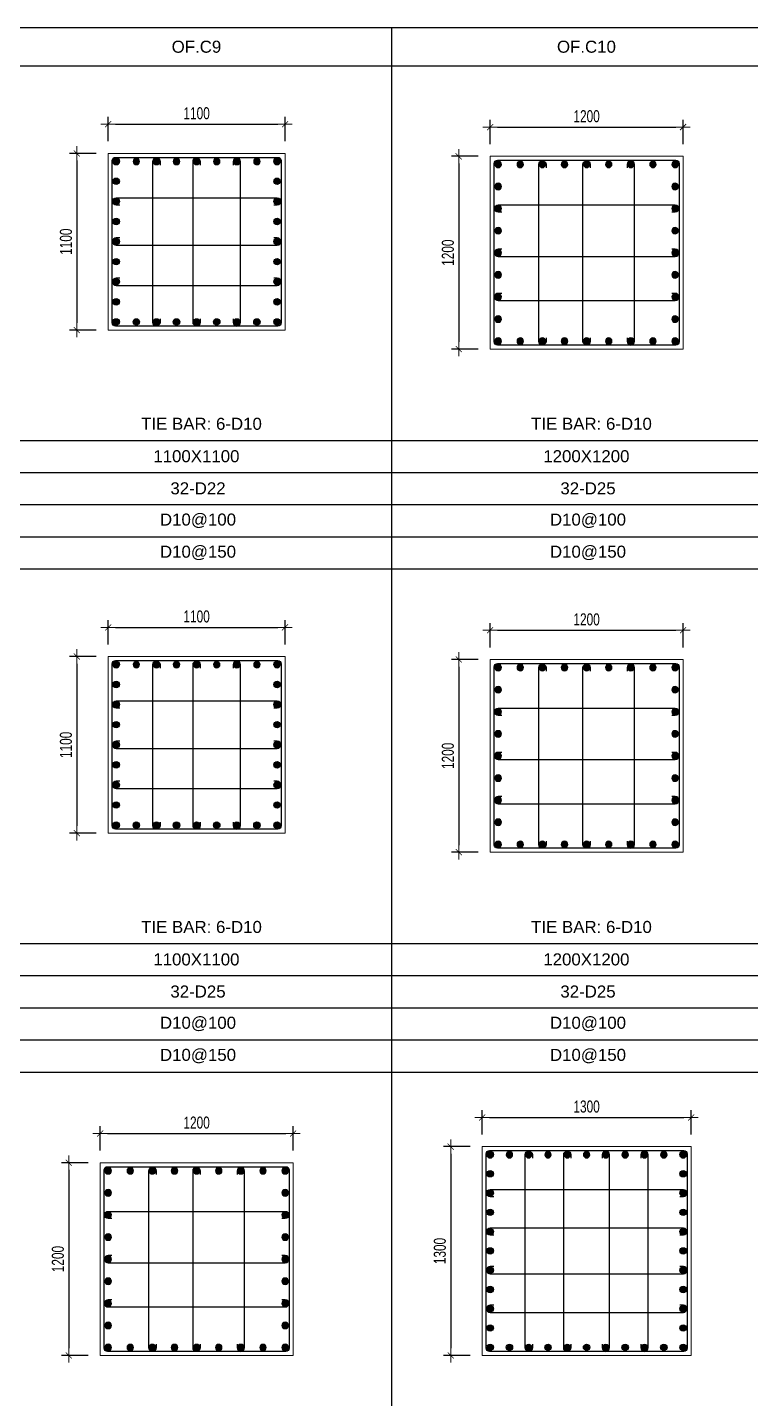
# Model space of a CAD drawing. Header units: millimetres. Extents: x 61878 to 380960, y -19809 to 191918.
# Drawn here: x 367864 to 372362, y 93668 to 102205 of the extents above; entities that cross this region are included whole.
import ezdxf
from ezdxf.enums import TextEntityAlignment as Align

# ---------------------------------------------------------------- set-up
doc = ezdxf.new("R2010")
doc.units = ezdxf.units.MM
doc.linetypes.add('CENTER2', pattern=[1.125, 0.75, -0.125, 0.125, -0.125])
doc.layers.get('Defpoints').update_dxf_attribs({"color": 151, "lineweight": 9})
for name, color, linetype in [('2', 2, 'Continuous'), ('CEN', 1, 'CENTER2'), ('STL', 3, 'Continuous'), ('TIT1', 3, 'Continuous')]:
    doc.layers.add(name, color=color, linetype=linetype)
doc.layers.add('NDC_S_CONTINUOUS', color=3, linetype='Continuous', lineweight=20)
doc.layers.add('NDC_S_DIM', color=1, linetype='Continuous', lineweight=15)
doc.styles.add('NDC_ARIAL', font='arial.ttf', dxfattribs={"width": 0.85})
doc.styles.add('NDC_DIM', font='', dxfattribs={"width": 0.75})
doc.styles.get('NDC_DIM').set_extended_font_data('Dotum')
doc.dimstyles.new('NDC_dim_30', dxfattribs={"dimscale": 30, "dimtxt": 2.5, "dimasz": 1.5, "dimexe": 1.5, "dimexo": 2.5, "dimgap": 1, "dimtad": 1, "dimdec": 0, "dimzin": 0, "dimdsep": 46, "dimtxsty": 'NDC_DIM', "dimblk": 'DIMMARK', "dimcen": 0.09, "dimdle": 1.2, "dimclrd": 1, "dimclre": 1, "dimclrt": 3, "dimadec": 0, "dimazin": 0, "dimtfac": 1, "dimtdec": 0, "dimtix": 1, "dimtofl": 0, "dimtmove": 0, "dimatfit": 3, "dimfxl": 8, "dimfxlon": 1, "dimtolj": 1, "dimtzin": 0, "dimarcsym": 0})

# ---------------------------------------------------------------- blocks, each defined once
blk = doc.blocks.new('DIMMARK')
at = {"layer": 'NDC_S_DIM', "color": 1}
blk.add_line((-1.5, 0), (1, 0), dxfattribs=at)
at = {"layer": 'NDC_S_DIM', "color": 2, "const_width": 0.1}
blk.add_lwpolyline([(-0.42, -0.42), (0.42, 0.42)], dxfattribs=at)
blk = doc.blocks.new('*D1527')
at = {"layer": 'Defpoints', "color": 0, "ltscale": 40, "transparency": 16777216}
for p in [(369516.1, 95318.5), (368316.1, 95136.9), (369516.1, 95136.9)]:
    blk.add_point(p, dxfattribs=at)
at = {"layer": 'NDC_S_DIM', "color": 1, "lineweight": -2, "ltscale": 40, "transparency": 16777216}
for p, q in [((368316.1, 95211.9), (368316.1, 95363.5)), ((369516.1, 95211.9), (369516.1, 95363.5)), ((368361.1, 95318.5), (369471.1, 95318.5))]:
    blk.add_line(p, q, dxfattribs=at)
at = {"layer": 'NDC_S_DIM', "color": 1, "lineweight": -2, "ltscale": 40, "transparency": 16777216, "xscale": 45, "yscale": 45, "zscale": 45, "rotation": 180}
blk.add_blockref('DIMMARK', (368316.1, 95318.5), dxfattribs=at)
at = {"layer": 'NDC_S_DIM', "color": 1, "lineweight": -2, "ltscale": 40, "transparency": 16777216, "xscale": 45, "yscale": 45, "zscale": 45}
blk.add_blockref('DIMMARK', (369516.1, 95318.5), dxfattribs=at)
at = {"layer": 'NDC_S_DIM', "color": 3, "ltscale": 40, "transparency": 16777216, "insert": (368916.1, 95386), "char_height": 75, "attachment_point": 5, "style": 'NDC_DIM'}
blk.add_mtext('\\A1;1200', dxfattribs=at)
blk = doc.blocks.new('*D1528')
at = {"layer": 'Defpoints', "color": 0, "ltscale": 40, "transparency": 16777216}
for p in [(368316.1, 95136.9), (368120.7, 93936.9), (368316.1, 93936.9)]:
    blk.add_point(p, dxfattribs=at)
at = {"layer": 'NDC_S_DIM', "color": 1, "lineweight": -2, "ltscale": 40, "transparency": 16777216}
for p, q in [((368241.1, 95136.9), (368075.7, 95136.9)), ((368120.7, 95091.9), (368120.7, 93981.9)), ((368241.1, 93936.9), (368075.7, 93936.9))]:
    blk.add_line(p, q, dxfattribs=at)
at = {"layer": 'NDC_S_DIM', "color": 1, "lineweight": -2, "ltscale": 40, "transparency": 16777216, "xscale": 45, "yscale": 45, "zscale": 45}
for p, rotation in [((368120.7, 95136.9), 90), ((368120.7, 93936.9), 270)]:
    blk.add_blockref('DIMMARK', p, dxfattribs=dict(at, rotation=rotation))
at = {"layer": 'NDC_S_DIM', "color": 3, "ltscale": 40, "transparency": 16777216, "insert": (368053.2, 94536.9), "char_height": 75, "attachment_point": 5, "rotation": 90, "style": 'NDC_DIM'}
blk.add_mtext('\\A1;1200', dxfattribs=at)
blk = doc.blocks.new('8')
at = {"layer": '2'}
blk.add_hatch(color=256, dxfattribs=at).paths.add_polyline_path([(20, 0, 0.386127), (1.9, 19.9), (-1.9, 19.9, 0.386127), (-20, 0, 1)])
blk.add_circle((0, 0), 20, dxfattribs=at)
blk = doc.blocks.new('5')
at = {"layer": 'CEN', "rotation": 180}
blk.add_blockref('8', (0, 0), dxfattribs=at)
blk = doc.blocks.new('*U1495')
at = {"layer": 'STL', "xscale": -1, "rotation": 270}
blk.add_blockref('5', (0, 0), dxfattribs=at)
blk = doc.blocks.new('*U1489')
at = {"layer": 'NDC_S_DIM', "color": 0, "linetype": 'ByBlock', "lineweight": -2, "transparency": 16777216}
for p in [(306393.8, 95024.2), (306531.3, 95024.2), (306668.9, 95024.2), (306806.4, 95024.2), (306944, 95024.2), (307081.5, 95024.2), (307219.1, 95024.2), (307356.7, 95024.2), (307494.2, 95024.2)]:
    blk.add_blockref('*U1495', p, dxfattribs=at)
blk = doc.blocks.new('*U1491')
at = {"layer": 'STL', "xscale": -1, "rotation": 270}
blk.add_blockref('5', (0, 0), dxfattribs=at)
blk = doc.blocks.new('*U1490')
at = {"layer": 'NDC_S_DIM', "color": 0, "linetype": 'ByBlock', "lineweight": -2, "transparency": 16777216}
for p in [(306393.8, 95024.2), (306531.3, 95024.2), (306668.9, 95024.2), (306806.4, 95024.2), (306944, 95024.2), (307081.5, 95024.2), (307219.1, 95024.2), (307356.7, 95024.2), (307494.2, 95024.2)]:
    blk.add_blockref('*U1491', p, dxfattribs=at)
blk = doc.blocks.new('*U1493')
at = {"layer": 'STL', "xscale": -1, "rotation": 270}
blk.add_blockref('5', (0, 0), dxfattribs=at)
blk = doc.blocks.new('*U1492')
at = {"layer": 'NDC_S_DIM', "color": 0, "linetype": 'ByBlock', "lineweight": -2, "transparency": 16777216}
for p in [(306393.8, 95024.2), (306531.3, 95024.2), (306668.9, 95024.2), (306806.4, 95024.2), (306944, 95024.2), (307081.5, 95024.2), (307219.1, 95024.2), (307356.7, 95024.2), (307494.2, 95024.2)]:
    blk.add_blockref('*U1493', p, dxfattribs=at)
blk = doc.blocks.new('*U1508')
at = {"layer": 'STL', "xscale": -1, "rotation": 270}
blk.add_blockref('5', (0, 0), dxfattribs=at)
blk = doc.blocks.new('*U1494')
at = {"layer": 'NDC_S_DIM', "color": 0, "linetype": 'ByBlock', "lineweight": -2, "transparency": 16777216}
for p in [(306393.8, 95024.2), (306531.3, 95024.2), (306668.9, 95024.2), (306806.4, 95024.2), (306944, 95024.2), (307081.5, 95024.2), (307219.1, 95024.2), (307356.7, 95024.2), (307494.2, 95024.2)]:
    blk.add_blockref('*U1508', p, dxfattribs=at)
blk = doc.blocks.new('*D1529')
at = {"layer": 'Defpoints', "color": 0, "ltscale": 40, "transparency": 16777216}
for p in [(369466.1, 98469.5), (368366.1, 98287.9), (369466.1, 98287.9)]:
    blk.add_point(p, dxfattribs=at)
at = {"layer": 'NDC_S_DIM', "color": 1, "lineweight": -2, "ltscale": 40, "transparency": 16777216}
for p, q in [((368366.1, 98362.9), (368366.1, 98514.5)), ((369466.1, 98362.9), (369466.1, 98514.5)), ((368411.1, 98469.5), (369421.1, 98469.5))]:
    blk.add_line(p, q, dxfattribs=at)
at = {"layer": 'NDC_S_DIM', "color": 1, "lineweight": -2, "ltscale": 40, "transparency": 16777216, "xscale": 45, "yscale": 45, "zscale": 45, "rotation": 180}
blk.add_blockref('DIMMARK', (368366.1, 98469.5), dxfattribs=at)
at = {"layer": 'NDC_S_DIM', "color": 1, "lineweight": -2, "ltscale": 40, "transparency": 16777216, "xscale": 45, "yscale": 45, "zscale": 45}
blk.add_blockref('DIMMARK', (369466.1, 98469.5), dxfattribs=at)
at = {"layer": 'NDC_S_DIM', "color": 3, "ltscale": 40, "transparency": 16777216, "insert": (368916.1, 98537.1), "char_height": 75, "attachment_point": 5, "style": 'NDC_DIM'}
blk.add_mtext('\\A1;1100', dxfattribs=at)
blk = doc.blocks.new('*D1530')
at = {"layer": 'Defpoints', "color": 0, "ltscale": 40, "transparency": 16777216}
for p in [(368366.1, 98287.9), (368170.7, 97187.9), (368366.1, 97187.9)]:
    blk.add_point(p, dxfattribs=at)
at = {"layer": 'NDC_S_DIM', "color": 1, "lineweight": -2, "ltscale": 40, "transparency": 16777216}
for p, q in [((368291.1, 98287.9), (368125.7, 98287.9)), ((368170.7, 98242.9), (368170.7, 97232.9)), ((368291.1, 97187.9), (368125.7, 97187.9))]:
    blk.add_line(p, q, dxfattribs=at)
at = {"layer": 'NDC_S_DIM', "color": 1, "lineweight": -2, "ltscale": 40, "transparency": 16777216, "xscale": 45, "yscale": 45, "zscale": 45}
for p, rotation in [((368170.7, 98287.9), 90), ((368170.7, 97187.9), 270)]:
    blk.add_blockref('DIMMARK', p, dxfattribs=dict(at, rotation=rotation))
at = {"layer": 'NDC_S_DIM', "color": 3, "ltscale": 40, "transparency": 16777216, "insert": (368103.2, 97737.9), "char_height": 75, "attachment_point": 5, "rotation": 90, "style": 'NDC_DIM'}
blk.add_mtext('\\A1;1100', dxfattribs=at)
blk = doc.blocks.new('*U1521')
at = {"layer": 'STL', "xscale": -1, "rotation": 270}
blk.add_blockref('5', (0, 0), dxfattribs=at)
blk = doc.blocks.new('*U1522')
at = {"layer": 'NDC_S_DIM', "color": 0, "linetype": 'ByBlock', "lineweight": -2, "transparency": 16777216}
for p in [(306493.8, 98119.1), (306618.8, 98119.1), (306743.9, 98119.1), (306868.9, 98119.1), (306994, 98119.1), (307119, 98119.1), (307244.1, 98119.1), (307369.2, 98119.1), (307494.2, 98119.1)]:
    blk.add_blockref('*U1521', p, dxfattribs=at)
blk = doc.blocks.new('*U1509')
at = {"layer": 'STL', "xscale": -1, "rotation": 270}
blk.add_blockref('5', (0, 0), dxfattribs=at)
blk = doc.blocks.new('*U1510')
at = {"layer": 'NDC_S_DIM', "color": 0, "linetype": 'ByBlock', "lineweight": -2, "transparency": 16777216}
for p in [(306493.8, 98119.1), (306618.8, 98119.1), (306743.9, 98119.1), (306868.9, 98119.1), (306994, 98119.1), (307119, 98119.1), (307244.1, 98119.1), (307369.2, 98119.1), (307494.2, 98119.1)]:
    blk.add_blockref('*U1509', p, dxfattribs=at)
blk = doc.blocks.new('*U1511')
at = {"layer": 'STL', "xscale": -1, "rotation": 270}
blk.add_blockref('5', (0, 0), dxfattribs=at)
blk = doc.blocks.new('*U1512')
at = {"layer": 'NDC_S_DIM', "color": 0, "linetype": 'ByBlock', "lineweight": -2, "transparency": 16777216}
for p in [(306493.8, 98119.1), (306618.8, 98119.1), (306743.9, 98119.1), (306868.9, 98119.1), (306994, 98119.1), (307119, 98119.1), (307244.1, 98119.1), (307369.2, 98119.1), (307494.2, 98119.1)]:
    blk.add_blockref('*U1511', p, dxfattribs=at)
blk = doc.blocks.new('*U1517')
at = {"layer": 'STL', "xscale": -1, "rotation": 270}
blk.add_blockref('5', (0, 0), dxfattribs=at)
blk = doc.blocks.new('*U1518')
at = {"layer": 'NDC_S_DIM', "color": 0, "linetype": 'ByBlock', "lineweight": -2, "transparency": 16777216}
for p in [(306493.8, 98119.1), (306618.8, 98119.1), (306743.9, 98119.1), (306868.9, 98119.1), (306994, 98119.1), (307119, 98119.1), (307244.1, 98119.1), (307369.2, 98119.1), (307494.2, 98119.1)]:
    blk.add_blockref('*U1517', p, dxfattribs=at)
blk = doc.blocks.new('*D1531')
at = {"layer": 'Defpoints', "color": 0, "ltscale": 40, "transparency": 16777216}
for p in [(369466.1, 101602.2), (368366.1, 101420.6), (369466.1, 101420.6)]:
    blk.add_point(p, dxfattribs=at)
at = {"layer": 'NDC_S_DIM', "color": 1, "lineweight": -2, "ltscale": 40, "transparency": 16777216}
for p, q in [((368366.1, 101495.6), (368366.1, 101647.2)), ((368411.1, 101602.2), (369421.1, 101602.2)), ((369466.1, 101495.6), (369466.1, 101647.2))]:
    blk.add_line(p, q, dxfattribs=at)
at = {"layer": 'NDC_S_DIM', "color": 1, "lineweight": -2, "ltscale": 40, "transparency": 16777216, "xscale": 45, "yscale": 45, "zscale": 45, "rotation": 180}
blk.add_blockref('DIMMARK', (368366.1, 101602.2), dxfattribs=at)
at = {"layer": 'NDC_S_DIM', "color": 1, "lineweight": -2, "ltscale": 40, "transparency": 16777216, "xscale": 45, "yscale": 45, "zscale": 45}
blk.add_blockref('DIMMARK', (369466.1, 101602.2), dxfattribs=at)
at = {"layer": 'NDC_S_DIM', "color": 3, "ltscale": 40, "transparency": 16777216, "insert": (368916.1, 101669.8), "char_height": 75, "attachment_point": 5, "style": 'NDC_DIM'}
blk.add_mtext('\\A1;1100', dxfattribs=at)
blk = doc.blocks.new('*D1532')
at = {"layer": 'Defpoints', "color": 0, "ltscale": 40, "transparency": 16777216}
for p in [(368366.1, 101420.6), (368170.7, 100320.6), (368366.1, 100320.6)]:
    blk.add_point(p, dxfattribs=at)
at = {"layer": 'NDC_S_DIM', "color": 1, "lineweight": -2, "ltscale": 40, "transparency": 16777216}
for p, q in [((368291.1, 101420.6), (368125.7, 101420.6)), ((368170.7, 101375.6), (368170.7, 100365.6)), ((368291.1, 100320.6), (368125.7, 100320.6))]:
    blk.add_line(p, q, dxfattribs=at)
at = {"layer": 'NDC_S_DIM', "color": 1, "lineweight": -2, "ltscale": 40, "transparency": 16777216, "xscale": 45, "yscale": 45, "zscale": 45}
for p, rotation in [((368170.7, 101420.6), 90), ((368170.7, 100320.6), 270)]:
    blk.add_blockref('DIMMARK', p, dxfattribs=dict(at, rotation=rotation))
at = {"layer": 'NDC_S_DIM', "color": 3, "ltscale": 40, "transparency": 16777216, "insert": (368103.2, 100870.6), "char_height": 75, "attachment_point": 5, "rotation": 90, "style": 'NDC_DIM'}
blk.add_mtext('\\A1;1100', dxfattribs=at)
blk = doc.blocks.new('*U1496')
at = {"layer": 'STL', "xscale": -1, "rotation": 270}
blk.add_blockref('5', (0, 0), dxfattribs=at)
blk = doc.blocks.new('*U1497')
at = {"layer": 'NDC_S_DIM', "color": 0, "linetype": 'ByBlock', "lineweight": -2, "transparency": 16777216}
for p in [(306493.8, 98119.1), (306618.8, 98119.1), (306743.9, 98119.1), (306868.9, 98119.1), (306994, 98119.1), (307119, 98119.1), (307244.1, 98119.1), (307369.2, 98119.1), (307494.2, 98119.1)]:
    blk.add_blockref('*U1496', p, dxfattribs=at)
blk = doc.blocks.new('*U1513')
at = {"layer": 'STL', "xscale": -1, "rotation": 270}
blk.add_blockref('5', (0, 0), dxfattribs=at)
blk = doc.blocks.new('*U1514')
at = {"layer": 'NDC_S_DIM', "color": 0, "linetype": 'ByBlock', "lineweight": -2, "transparency": 16777216}
for p in [(306493.8, 98119.1), (306618.8, 98119.1), (306743.9, 98119.1), (306868.9, 98119.1), (306994, 98119.1), (307119, 98119.1), (307244.1, 98119.1), (307369.2, 98119.1), (307494.2, 98119.1)]:
    blk.add_blockref('*U1513', p, dxfattribs=at)
blk = doc.blocks.new('*U1515')
at = {"layer": 'STL', "xscale": -1, "rotation": 270}
blk.add_blockref('5', (0, 0), dxfattribs=at)
blk = doc.blocks.new('*U1516')
at = {"layer": 'NDC_S_DIM', "color": 0, "linetype": 'ByBlock', "lineweight": -2, "transparency": 16777216}
for p in [(306493.8, 98119.1), (306618.8, 98119.1), (306743.9, 98119.1), (306868.9, 98119.1), (306994, 98119.1), (307119, 98119.1), (307244.1, 98119.1), (307369.2, 98119.1), (307494.2, 98119.1)]:
    blk.add_blockref('*U1515', p, dxfattribs=at)
blk = doc.blocks.new('*U1519')
at = {"layer": 'STL', "xscale": -1, "rotation": 270}
blk.add_blockref('5', (0, 0), dxfattribs=at)
blk = doc.blocks.new('*U1520')
at = {"layer": 'NDC_S_DIM', "color": 0, "linetype": 'ByBlock', "lineweight": -2, "transparency": 16777216}
for p in [(306493.8, 98119.1), (306618.8, 98119.1), (306743.9, 98119.1), (306868.9, 98119.1), (306994, 98119.1), (307119, 98119.1), (307244.1, 98119.1), (307369.2, 98119.1), (307494.2, 98119.1)]:
    blk.add_blockref('*U1519', p, dxfattribs=at)
blk = doc.blocks.new('*D1577')
at = {"layer": 'Defpoints', "color": 0, "ltscale": 40, "transparency": 16777216}
for p in [(371992.2, 95418.5), (370692.2, 95236.9), (371992.2, 95236.9)]:
    blk.add_point(p, dxfattribs=at)
at = {"layer": 'NDC_S_DIM', "color": 1, "lineweight": -2, "ltscale": 40, "transparency": 16777216}
for p, q in [((370692.2, 95311.9), (370692.2, 95463.5)), ((371992.2, 95311.9), (371992.2, 95463.5)), ((370737.2, 95418.5), (371947.2, 95418.5))]:
    blk.add_line(p, q, dxfattribs=at)
at = {"layer": 'NDC_S_DIM', "color": 1, "lineweight": -2, "ltscale": 40, "transparency": 16777216, "xscale": 45, "yscale": 45, "zscale": 45, "rotation": 180}
blk.add_blockref('DIMMARK', (370692.2, 95418.5), dxfattribs=at)
at = {"layer": 'NDC_S_DIM', "color": 1, "lineweight": -2, "ltscale": 40, "transparency": 16777216, "xscale": 45, "yscale": 45, "zscale": 45}
blk.add_blockref('DIMMARK', (371992.2, 95418.5), dxfattribs=at)
at = {"layer": 'NDC_S_DIM', "color": 3, "ltscale": 40, "transparency": 16777216, "insert": (371342.2, 95486), "char_height": 75, "attachment_point": 5, "style": 'NDC_DIM'}
blk.add_mtext('\\A1;1300', dxfattribs=at)
blk = doc.blocks.new('*D1578')
at = {"layer": 'Defpoints', "color": 0, "ltscale": 40, "transparency": 16777216}
for p in [(370692.2, 95236.9), (370496.8, 93936.9), (370692.2, 93936.9)]:
    blk.add_point(p, dxfattribs=at)
at = {"layer": 'NDC_S_DIM', "color": 1, "lineweight": -2, "ltscale": 40, "transparency": 16777216}
for p, q in [((370617.2, 95236.9), (370451.8, 95236.9)), ((370496.8, 95191.9), (370496.8, 93981.9)), ((370617.2, 93936.9), (370451.8, 93936.9))]:
    blk.add_line(p, q, dxfattribs=at)
at = {"layer": 'NDC_S_DIM', "color": 1, "lineweight": -2, "ltscale": 40, "transparency": 16777216, "xscale": 45, "yscale": 45, "zscale": 45}
for p, rotation in [((370496.8, 95236.9), 90), ((370496.8, 93936.9), 270)]:
    blk.add_blockref('DIMMARK', p, dxfattribs=dict(at, rotation=rotation))
at = {"layer": 'NDC_S_DIM', "color": 3, "ltscale": 40, "transparency": 16777216, "insert": (370429.3, 94586.9), "char_height": 75, "attachment_point": 5, "rotation": 90, "style": 'NDC_DIM'}
blk.add_mtext('\\A1;1300', dxfattribs=at)
blk = doc.blocks.new('*U1551')
at = {"layer": 'STL', "xscale": -1, "rotation": 270}
blk.add_blockref('5', (0, 0), dxfattribs=at)
blk = doc.blocks.new('*U1552')
at = {"layer": 'NDC_S_DIM', "color": 0, "linetype": 'ByBlock', "lineweight": -2, "transparency": 16777216}
for p in [(308919.8, 95186.4), (309039.9, 95186.4), (309159.9, 95186.4), (309280, 95186.4), (309400, 95186.4), (309520.1, 95186.4), (309640.1, 95186.4), (309760.2, 95186.4), (309880.2, 95186.4), (310000.3, 95186.4), (310120.3, 95186.4)]:
    blk.add_blockref('*U1551', p, dxfattribs=at)
blk = doc.blocks.new('*U1553')
at = {"layer": 'STL', "xscale": -1, "rotation": 270}
blk.add_blockref('5', (0, 0), dxfattribs=at)
blk = doc.blocks.new('*U1554')
at = {"layer": 'NDC_S_DIM', "color": 0, "linetype": 'ByBlock', "lineweight": -2, "transparency": 16777216}
for p in [(308919.8, 95186.4), (309039.9, 95186.4), (309159.9, 95186.4), (309280, 95186.4), (309400, 95186.4), (309520.1, 95186.4), (309640.1, 95186.4), (309760.2, 95186.4), (309880.2, 95186.4), (310000.3, 95186.4), (310120.3, 95186.4)]:
    blk.add_blockref('*U1553', p, dxfattribs=at)
blk = doc.blocks.new('*U1555')
at = {"layer": 'STL', "xscale": -1, "rotation": 270}
blk.add_blockref('5', (0, 0), dxfattribs=at)
blk = doc.blocks.new('*U1556')
at = {"layer": 'NDC_S_DIM', "color": 0, "linetype": 'ByBlock', "lineweight": -2, "transparency": 16777216}
for p in [(308919.8, 95186.4), (309039.9, 95186.4), (309159.9, 95186.4), (309280, 95186.4), (309400, 95186.4), (309520.1, 95186.4), (309640.1, 95186.4), (309760.2, 95186.4), (309880.2, 95186.4), (310000.3, 95186.4), (310120.3, 95186.4)]:
    blk.add_blockref('*U1555', p, dxfattribs=at)
blk = doc.blocks.new('*U1557')
at = {"layer": 'STL', "xscale": -1, "rotation": 270}
blk.add_blockref('5', (0, 0), dxfattribs=at)
blk = doc.blocks.new('*U1558')
at = {"layer": 'NDC_S_DIM', "color": 0, "linetype": 'ByBlock', "lineweight": -2, "transparency": 16777216}
for p in [(308919.8, 95186.4), (309039.9, 95186.4), (309159.9, 95186.4), (309280, 95186.4), (309400, 95186.4), (309520.1, 95186.4), (309640.1, 95186.4), (309760.2, 95186.4), (309880.2, 95186.4), (310000.3, 95186.4), (310120.3, 95186.4)]:
    blk.add_blockref('*U1557', p, dxfattribs=at)
blk = doc.blocks.new('*D1579')
at = {"layer": 'Defpoints', "color": 0, "ltscale": 40, "transparency": 16777216}
for p in [(371942.2, 98451.2), (370742.2, 98269.6), (371942.2, 98269.6)]:
    blk.add_point(p, dxfattribs=at)
at = {"layer": 'NDC_S_DIM', "color": 1, "lineweight": -2, "ltscale": 40, "transparency": 16777216}
for p, q in [((370742.2, 98344.6), (370742.2, 98496.2)), ((370787.2, 98451.2), (371897.2, 98451.2)), ((371942.2, 98344.6), (371942.2, 98496.2))]:
    blk.add_line(p, q, dxfattribs=at)
at = {"layer": 'NDC_S_DIM', "color": 1, "lineweight": -2, "ltscale": 40, "transparency": 16777216, "xscale": 45, "yscale": 45, "zscale": 45, "rotation": 180}
blk.add_blockref('DIMMARK', (370742.2, 98451.2), dxfattribs=at)
at = {"layer": 'NDC_S_DIM', "color": 1, "lineweight": -2, "ltscale": 40, "transparency": 16777216, "xscale": 45, "yscale": 45, "zscale": 45}
blk.add_blockref('DIMMARK', (371942.2, 98451.2), dxfattribs=at)
at = {"layer": 'NDC_S_DIM', "color": 3, "ltscale": 40, "transparency": 16777216, "insert": (371342.2, 98518.7), "char_height": 75, "attachment_point": 5, "style": 'NDC_DIM'}
blk.add_mtext('\\A1;1200', dxfattribs=at)
blk = doc.blocks.new('*D1580')
at = {"layer": 'Defpoints', "color": 0, "ltscale": 40, "transparency": 16777216}
for p in [(370742.2, 98269.6), (370546.8, 97069.6), (370742.2, 97069.6)]:
    blk.add_point(p, dxfattribs=at)
at = {"layer": 'NDC_S_DIM', "color": 1, "lineweight": -2, "ltscale": 40, "transparency": 16777216}
for p, q in [((370667.2, 98269.6), (370501.8, 98269.6)), ((370546.8, 98224.6), (370546.8, 97114.6)), ((370667.2, 97069.6), (370501.8, 97069.6))]:
    blk.add_line(p, q, dxfattribs=at)
at = {"layer": 'NDC_S_DIM', "color": 1, "lineweight": -2, "ltscale": 40, "transparency": 16777216, "xscale": 45, "yscale": 45, "zscale": 45}
for p, rotation in [((370546.8, 98269.6), 90), ((370546.8, 97069.6), 270)]:
    blk.add_blockref('DIMMARK', p, dxfattribs=dict(at, rotation=rotation))
at = {"layer": 'NDC_S_DIM', "color": 3, "ltscale": 40, "transparency": 16777216, "insert": (370479.3, 97669.6), "char_height": 75, "attachment_point": 5, "rotation": 90, "style": 'NDC_DIM'}
blk.add_mtext('\\A1;1200', dxfattribs=at)
blk = doc.blocks.new('*U1568')
at = {"layer": 'STL', "xscale": -1, "rotation": 270}
blk.add_blockref('5', (0, 0), dxfattribs=at)
blk = doc.blocks.new('*U1572')
at = {"layer": 'NDC_S_DIM', "color": 0, "linetype": 'ByBlock', "lineweight": -2, "transparency": 16777216}
for p in [(306393.8, 95024.2), (306531.3, 95024.2), (306668.9, 95024.2), (306806.4, 95024.2), (306944, 95024.2), (307081.5, 95024.2), (307219.1, 95024.2), (307356.7, 95024.2), (307494.2, 95024.2)]:
    blk.add_blockref('*U1568', p, dxfattribs=at)
blk = doc.blocks.new('*U1564')
at = {"layer": 'STL', "xscale": -1, "rotation": 270}
blk.add_blockref('5', (0, 0), dxfattribs=at)
blk = doc.blocks.new('*U1563')
at = {"layer": 'NDC_S_DIM', "color": 0, "linetype": 'ByBlock', "lineweight": -2, "transparency": 16777216}
for p in [(306393.8, 95024.2), (306531.3, 95024.2), (306668.9, 95024.2), (306806.4, 95024.2), (306944, 95024.2), (307081.5, 95024.2), (307219.1, 95024.2), (307356.7, 95024.2), (307494.2, 95024.2)]:
    blk.add_blockref('*U1564', p, dxfattribs=at)
blk = doc.blocks.new('*U1566')
at = {"layer": 'STL', "xscale": -1, "rotation": 270}
blk.add_blockref('5', (0, 0), dxfattribs=at)
blk = doc.blocks.new('*U1565')
at = {"layer": 'NDC_S_DIM', "color": 0, "linetype": 'ByBlock', "lineweight": -2, "transparency": 16777216}
for p in [(306393.8, 95024.2), (306531.3, 95024.2), (306668.9, 95024.2), (306806.4, 95024.2), (306944, 95024.2), (307081.5, 95024.2), (307219.1, 95024.2), (307356.7, 95024.2), (307494.2, 95024.2)]:
    blk.add_blockref('*U1566', p, dxfattribs=at)
blk = doc.blocks.new('*U1571')
at = {"layer": 'STL', "xscale": -1, "rotation": 270}
blk.add_blockref('5', (0, 0), dxfattribs=at)
blk = doc.blocks.new('*U1567')
at = {"layer": 'NDC_S_DIM', "color": 0, "linetype": 'ByBlock', "lineweight": -2, "transparency": 16777216}
for p in [(306393.8, 95024.2), (306531.3, 95024.2), (306668.9, 95024.2), (306806.4, 95024.2), (306944, 95024.2), (307081.5, 95024.2), (307219.1, 95024.2), (307356.7, 95024.2), (307494.2, 95024.2)]:
    blk.add_blockref('*U1571', p, dxfattribs=at)
blk = doc.blocks.new('*D1581')
at = {"layer": 'Defpoints', "color": 0, "ltscale": 40, "transparency": 16777216}
for p in [(371942.2, 101583.9), (370742.2, 101402.3), (371942.2, 101402.3)]:
    blk.add_point(p, dxfattribs=at)
at = {"layer": 'NDC_S_DIM', "color": 1, "lineweight": -2, "ltscale": 40, "transparency": 16777216}
for p, q in [((370742.2, 101477.3), (370742.2, 101628.9)), ((370787.2, 101583.9), (371897.2, 101583.9)), ((371942.2, 101477.3), (371942.2, 101628.9))]:
    blk.add_line(p, q, dxfattribs=at)
at = {"layer": 'NDC_S_DIM', "color": 1, "lineweight": -2, "ltscale": 40, "transparency": 16777216, "xscale": 45, "yscale": 45, "zscale": 45, "rotation": 180}
blk.add_blockref('DIMMARK', (370742.2, 101583.9), dxfattribs=at)
at = {"layer": 'NDC_S_DIM', "color": 1, "lineweight": -2, "ltscale": 40, "transparency": 16777216, "xscale": 45, "yscale": 45, "zscale": 45}
blk.add_blockref('DIMMARK', (371942.2, 101583.9), dxfattribs=at)
at = {"layer": 'NDC_S_DIM', "color": 3, "ltscale": 40, "transparency": 16777216, "insert": (371342.2, 101651.4), "char_height": 75, "attachment_point": 5, "style": 'NDC_DIM'}
blk.add_mtext('\\A1;1200', dxfattribs=at)
blk = doc.blocks.new('*D1582')
at = {"layer": 'Defpoints', "color": 0, "ltscale": 40, "transparency": 16777216}
for p in [(370742.2, 101402.3), (370546.8, 100202.3), (370742.2, 100202.3)]:
    blk.add_point(p, dxfattribs=at)
at = {"layer": 'NDC_S_DIM', "color": 1, "lineweight": -2, "ltscale": 40, "transparency": 16777216}
for p, q in [((370667.2, 101402.3), (370501.8, 101402.3)), ((370546.8, 101357.3), (370546.8, 100247.3)), ((370667.2, 100202.3), (370501.8, 100202.3))]:
    blk.add_line(p, q, dxfattribs=at)
at = {"layer": 'NDC_S_DIM', "color": 1, "lineweight": -2, "ltscale": 40, "transparency": 16777216, "xscale": 45, "yscale": 45, "zscale": 45}
for p, rotation in [((370546.8, 101402.3), 90), ((370546.8, 100202.3), 270)]:
    blk.add_blockref('DIMMARK', p, dxfattribs=dict(at, rotation=rotation))
at = {"layer": 'NDC_S_DIM', "color": 3, "ltscale": 40, "transparency": 16777216, "insert": (370479.3, 100802.3), "char_height": 75, "attachment_point": 5, "rotation": 90, "style": 'NDC_DIM'}
blk.add_mtext('\\A1;1200', dxfattribs=at)
blk = doc.blocks.new('*U1550')
at = {"layer": 'STL', "xscale": -1, "rotation": 270}
blk.add_blockref('5', (0, 0), dxfattribs=at)
blk = doc.blocks.new('*U1570')
at = {"layer": 'NDC_S_DIM', "color": 0, "linetype": 'ByBlock', "lineweight": -2, "transparency": 16777216}
for p in [(306393.8, 95024.2), (306531.3, 95024.2), (306668.9, 95024.2), (306806.4, 95024.2), (306944, 95024.2), (307081.5, 95024.2), (307219.1, 95024.2), (307356.7, 95024.2), (307494.2, 95024.2)]:
    blk.add_blockref('*U1550', p, dxfattribs=at)
blk = doc.blocks.new('*U1546')
at = {"layer": 'STL', "xscale": -1, "rotation": 270}
blk.add_blockref('5', (0, 0), dxfattribs=at)
blk = doc.blocks.new('*U1545')
at = {"layer": 'NDC_S_DIM', "color": 0, "linetype": 'ByBlock', "lineweight": -2, "transparency": 16777216}
for p in [(306393.8, 95024.2), (306531.3, 95024.2), (306668.9, 95024.2), (306806.4, 95024.2), (306944, 95024.2), (307081.5, 95024.2), (307219.1, 95024.2), (307356.7, 95024.2), (307494.2, 95024.2)]:
    blk.add_blockref('*U1546', p, dxfattribs=at)
blk = doc.blocks.new('*U1548')
at = {"layer": 'STL', "xscale": -1, "rotation": 270}
blk.add_blockref('5', (0, 0), dxfattribs=at)
blk = doc.blocks.new('*U1547')
at = {"layer": 'NDC_S_DIM', "color": 0, "linetype": 'ByBlock', "lineweight": -2, "transparency": 16777216}
for p in [(306393.8, 95024.2), (306531.3, 95024.2), (306668.9, 95024.2), (306806.4, 95024.2), (306944, 95024.2), (307081.5, 95024.2), (307219.1, 95024.2), (307356.7, 95024.2), (307494.2, 95024.2)]:
    blk.add_blockref('*U1548', p, dxfattribs=at)
blk = doc.blocks.new('*U1569')
at = {"layer": 'STL', "xscale": -1, "rotation": 270}
blk.add_blockref('5', (0, 0), dxfattribs=at)
blk = doc.blocks.new('*U1549')
at = {"layer": 'NDC_S_DIM', "color": 0, "linetype": 'ByBlock', "lineweight": -2, "transparency": 16777216}
for p in [(306393.8, 95024.2), (306531.3, 95024.2), (306668.9, 95024.2), (306806.4, 95024.2), (306944, 95024.2), (307081.5, 95024.2), (307219.1, 95024.2), (307356.7, 95024.2), (307494.2, 95024.2)]:
    blk.add_blockref('*U1569', p, dxfattribs=at)

msp = doc.modelspace()

# ---------------------------------------------------------------- linework, layer by layer
at = {"layer": '2', "lineweight": -2, "ltscale": 1000}
for points in [[(369441.1, 101375.6), (369441.1, 100365.6, -0.414214), (369421.1, 100345.6), (368411.1, 100345.6, -0.414214), (368391.1, 100365.6), (368391.1, 101375.6, -0.414214), (368411.1, 101395.6), (369421.1, 101395.6, -0.414214)], [(371917.2, 101357.3), (371917.2, 100247.3, -0.414214), (371897.2, 100227.3), (370787.2, 100227.3, -0.414214), (370767.2, 100247.3), (370767.2, 101357.3, -0.414214), (370787.2, 101377.3), (371897.2, 101377.3, -0.414214)], [(369441.1, 98242.9), (369441.1, 97232.9, -0.414214), (369421.1, 97212.9), (368411.1, 97212.9, -0.414214), (368391.1, 97232.9), (368391.1, 98242.9, -0.414214), (368411.1, 98262.9), (369421.1, 98262.9, -0.414214)], [(371917.2, 98224.6), (371917.2, 97114.6, -0.414214), (371897.2, 97094.6), (370787.2, 97094.6, -0.414214), (370767.2, 97114.6), (370767.2, 98224.6, -0.414214), (370787.2, 98244.6), (371897.2, 98244.6, -0.414214)], [(371967.2, 95191.9), (371967.2, 93981.9, -0.414214), (371947.2, 93961.9), (370737.2, 93961.9, -0.414214), (370717.2, 93981.9), (370717.2, 95191.9, -0.414214), (370737.2, 95211.9), (371947.2, 95211.9, -0.414214)], [(369491.1, 95091.9), (369491.1, 93981.9, -0.414214), (369471.1, 93961.9), (368361.1, 93961.9, -0.414214), (368341.1, 93981.9), (368341.1, 95091.9, -0.414214), (368361.1, 95111.9), (369471.1, 95111.9, -0.414214)]]:
    msp.add_lwpolyline(points, format="xyb", close=True, dxfattribs=at)
at = {"layer": '2'}
for points in [[(368688.5, 100390.3), (368688.5, 100368.1, -1), (368643.5, 100368.1), (368643.5, 101370.1, -1), (368688.5, 101370.1), (368688.5, 101348)], [(368938.6, 100390.3), (368938.6, 100368.1, -1), (368893.6, 100368.1), (368893.6, 101370.1, -1), (368938.6, 101370.1), (368938.6, 101348)], [(369143.7, 100390.3), (369143.7, 100368.1, 1), (369188.7, 100368.1), (369188.7, 101370.1, 1), (369143.7, 101370.1), (369143.7, 101348)], [(371089.6, 100271.9), (371089.6, 100249.8, -1), (371044.6, 100249.8), (371044.6, 101351.8, -1), (371089.6, 101351.8), (371089.6, 101329.6)], [(371364.7, 100271.9), (371364.7, 100249.8, -1), (371319.7, 100249.8), (371319.7, 101351.8, -1), (371364.7, 101351.8), (371364.7, 101329.6)], [(371594.8, 100271.9), (371594.8, 100249.8, 1), (371639.8, 100249.8), (371639.8, 101351.8, 1), (371594.8, 101351.8), (371594.8, 101329.6)], [(368438, 101099), (368415.9, 101099, -1), (368415.9, 101144), (369417.9, 101144, -1), (369417.9, 101099), (369395.8, 101099)], [(370814.1, 101054.2), (370792, 101054.2, -1), (370792, 101099.2), (371894, 101099.2, -1), (371894, 101054.2), (371871.9, 101054.2)], [(368438, 100893.9), (368415.9, 100893.9, 1), (368415.9, 100848.9), (369417.9, 100848.9, 1), (369417.9, 100893.9), (369395.8, 100893.9)], [(370814.1, 100824.1), (370792, 100824.1, 1), (370792, 100779), (371894, 100779, 1), (371894, 100824.1), (371871.9, 100824.1)], [(368438, 100643.8), (368415.9, 100643.8, 1), (368415.9, 100598.7), (369417.9, 100598.7, 1), (369417.9, 100643.8), (369395.8, 100643.8)], [(370814.1, 100548.9), (370792, 100548.9, 1), (370792, 100503.9), (371894, 100503.9, 1), (371894, 100548.9), (371871.9, 100548.9)], [(368688.5, 97257.6), (368688.5, 97235.4, -1), (368643.5, 97235.4), (368643.5, 98237.4, -1), (368688.5, 98237.4), (368688.5, 98215.3)], [(368938.6, 97257.6), (368938.6, 97235.4, -1), (368893.6, 97235.4), (368893.6, 98237.4, -1), (368938.6, 98237.4), (368938.6, 98215.3)], [(369143.7, 97257.6), (369143.7, 97235.4, 1), (369188.7, 97235.4), (369188.7, 98237.4, 1), (369143.7, 98237.4), (369143.7, 98215.3)], [(371089.6, 97139.2), (371089.6, 97117.1, -1), (371044.6, 97117.1), (371044.6, 98219.1, -1), (371089.6, 98219.1), (371089.6, 98196.9)], [(371364.7, 97139.2), (371364.7, 97117.1, -1), (371319.7, 97117.1), (371319.7, 98219.1, -1), (371364.7, 98219.1), (371364.7, 98196.9)], [(371594.8, 97139.2), (371594.8, 97117.1, 1), (371639.8, 97117.1), (371639.8, 98219.1, 1), (371594.8, 98219.1), (371594.8, 98196.9)], [(368438, 97966.3), (368415.9, 97966.3, -1), (368415.9, 98011.3), (369417.9, 98011.3, -1), (369417.9, 97966.3), (369395.8, 97966.3)], [(370814.1, 97921.5), (370792, 97921.5, -1), (370792, 97966.5), (371894, 97966.5, -1), (371894, 97921.5), (371871.9, 97921.5)], [(368438, 97761.2), (368415.9, 97761.2, 1), (368415.9, 97716.2), (369417.9, 97716.2, 1), (369417.9, 97761.2), (369395.8, 97761.2)], [(370814.1, 97691.4), (370792, 97691.4, 1), (370792, 97646.3), (371894, 97646.3, 1), (371894, 97691.4), (371871.9, 97691.4)], [(368438, 97511.1), (368415.9, 97511.1, 1), (368415.9, 97466), (369417.9, 97466, 1), (369417.9, 97511.1), (369395.8, 97511.1)], [(370814.1, 97416.2), (370792, 97416.2, 1), (370792, 97371.2), (371894, 97371.2, 1), (371894, 97416.2), (371871.9, 97416.2)], [(371004.6, 94006.5), (371004.6, 93984.4, -1), (370959.5, 93984.4), (370959.5, 95186.4, -1), (371004.6, 95186.4), (371004.6, 95164.2)], [(371244.7, 94006.5), (371244.7, 93984.4, -1), (371199.6, 93984.4), (371199.6, 95186.4, -1), (371244.7, 95186.4), (371244.7, 95164.2)], [(371439.7, 94006.5), (371439.7, 93984.4, 1), (371484.7, 93984.4), (371484.7, 95186.4, 1), (371439.7, 95186.4), (371439.7, 95164.2)], [(371679.8, 94006.5), (371679.8, 93984.4, 1), (371724.8, 93984.4), (371724.8, 95186.4, 1), (371679.8, 95186.4), (371679.8, 95164.2)], [(368663.5, 94006.5), (368663.5, 93984.4, -1), (368618.5, 93984.4), (368618.5, 95086.4, -1), (368663.5, 95086.4), (368663.5, 95064.2)], [(368938.6, 94006.5), (368938.6, 93984.4, -1), (368893.6, 93984.4), (368893.6, 95086.4, -1), (368938.6, 95086.4), (368938.6, 95064.2)], [(369168.7, 94006.5), (369168.7, 93984.4, 1), (369213.7, 93984.4), (369213.7, 95086.4, 1), (369168.7, 95086.4), (369168.7, 95064.2)], [(370764.1, 94925.2), (370742, 94925.2, -1), (370742, 94970.3), (371944, 94970.3, -1), (371944, 94925.2), (371921.9, 94925.2)], [(368388, 94788.8), (368365.9, 94788.8, -1), (368365.9, 94833.8), (369467.9, 94833.8, -1), (369467.9, 94788.8), (369445.8, 94788.8)], [(370764.1, 94685.1), (370742, 94685.1, -1), (370742, 94730.2), (371944, 94730.2, -1), (371944, 94685.1), (371921.9, 94685.1)], [(368388, 94558.7), (368365.9, 94558.7, 1), (368365.9, 94513.6), (369467.9, 94513.6, 1), (369467.9, 94558.7), (369445.8, 94558.7)], [(370764.1, 94490.1), (370742, 94490.1, 1), (370742, 94445.1), (371944, 94445.1, 1), (371944, 94490.1), (371921.9, 94490.1)], [(368388, 94283.5), (368365.9, 94283.5, 1), (368365.9, 94238.5), (369467.9, 94238.5, 1), (369467.9, 94283.5), (369445.8, 94283.5)], [(370764.1, 94250), (370742, 94250, 1), (370742, 94205), (371944, 94205, 1), (371944, 94250), (371921.9, 94250)]]:
    msp.add_lwpolyline(points, format="xyb", dxfattribs=at)
at = {"layer": 'NDC_S_CONTINUOUS', "ltscale": 70}
for points in [[(369466.1, 101420.6), (369466.1, 100320.6), (368366.1, 100320.6), (368366.1, 101420.6), (369466.1, 101420.6)], [(371942.2, 101402.3), (371942.2, 100202.3), (370742.2, 100202.3), (370742.2, 101402.3), (371942.2, 101402.3)], [(369466.1, 98287.9), (369466.1, 97187.9), (368366.1, 97187.9), (368366.1, 98287.9), (369466.1, 98287.9)], [(371942.2, 98269.6), (371942.2, 97069.6), (370742.2, 97069.6), (370742.2, 98269.6), (371942.2, 98269.6)], [(371992.2, 95236.9), (371992.2, 93936.9), (370692.2, 93936.9), (370692.2, 95236.9), (371992.2, 95236.9)], [(369516.1, 95136.9), (369516.1, 93936.9), (368316.1, 93936.9), (368316.1, 95136.9), (369516.1, 95136.9)]]:
    msp.add_lwpolyline(points, dxfattribs=at)
at = {"layer": 'TIT1', "color": 2}
msp.add_line((365277, 102204.5), (378857.4, 102204.5), dxfattribs=at)
at = {"layer": 'TIT1'}
for p, q in [((370129.1, 102204.5), (370129.1, 86304.5)), ((370129.1, 102204.5), (370129.1, 86304.5)), ((365277, 101964.5), (378857.4, 101964.5)), ((378857.4, 98831.8), (365277, 98831.8)), ((378857.4, 95699.1), (365277, 95699.1))]:
    msp.add_line(p, q, dxfattribs=at)
at = {"layer": 'TIT1', "color": 8}
for p, q in [((378857.4, 99631.8), (365277, 99631.8)), ((378857.4, 99431.8), (365277, 99431.8)), ((378857.4, 99231.8), (365277, 99231.8)), ((378857.4, 99031.8), (365277, 99031.8)), ((378857.4, 96499.1), (365277, 96499.1)), ((378857.4, 96299.1), (365277, 96299.1)), ((378857.4, 96099.1), (365277, 96099.1)), ((378857.4, 95899.1), (365277, 95899.1))]:
    msp.add_line(p, q, dxfattribs=at)

# ---------------------------------------------------------------- block references
at = {"layer": 'NDC_S_DIM', "xscale": -1}
for name, p, rotation in [('*U1516', (270296.8, -206122.6), 270), ('*U1520', (271297.2, -206122.6), 270), ('*U1514', (61922.1, 198490.2), 180), ('*U1512', (270296.8, -209255.3), 270), ('*U1518', (271297.2, -209255.3), 270), ('*U1510', (61922.1, 195357.5), 180), ('*U1556', (275555.6, -214932.5), 270), ('*U1558', (276756, -214932.5), 270), ('*U1554', (61822.1, 189173.8), 180)]:
    msp.add_blockref(name, p, dxfattribs=dict(at, rotation=rotation))
at = {"layer": 'NDC_S_DIM'}
for name, p in [('*U1497', (61922.1, 3251.1)), ('*U1570', (64398.2, 6327.6)), ('*U1545', (64398.2, 5227.1)), ('*U1522', (61922.1, 118.4)), ('*U1572', (64398.2, 3194.9)), ('*U1563', (64398.2, 2094.4)), ('*U1552', (61822.1, 0)), ('*U1489', (61972.1, 62.2)), ('*U1490', (61972.1, -1038.3))]:
    msp.add_blockref(name, p, dxfattribs=at)
at = {"layer": 'NDC_S_DIM', "rotation": 90}
for name, p in [('*U1547', (465816.2, -206142.4)), ('*U1549', (466916.7, -206142.4)), ('*U1565', (465816.2, -209275.1)), ('*U1567', (466916.7, -209275.1)), ('*U1492', (463390.1, -212407.8)), ('*U1494', (464490.6, -212407.8))]:
    msp.add_blockref(name, p, dxfattribs=at)

# ---------------------------------------------------------------- texts
at = {"layer": 'TIT1', "color": 2, "style": 'NDC_ARIAL'}
for s, p in [('OF.C9', (368915.1, 102084.5)), ('OF.C10', (371341.2, 102084.5))]:
    msp.add_text(s, height=75, dxfattribs=at).set_placement(p, align=Align.MIDDLE)
at = {"layer": 'TIT1', "style": 'NDC_ARIAL'}
for s, p in [('TIE BAR: 6-D10', (368946.4, 99737.1)), ('TIE BAR: 6-D10', (371372.5, 99737.1)), ('1100X1100', (368914.6, 99535.2)), ('1200X1200', (371340.7, 99535.2)), ('32-D22', (368924.6, 99335.2)), ('32-D25', (371350.7, 99335.2)), ('D10@100', (368924.6, 99135.2)), ('D10@100', (371350.7, 99135.2)), ('D10@150', (368924.6, 98935.2)), ('D10@150', (371350.7, 98935.2)), ('TIE BAR: 6-D10', (368946.4, 96604.4)), ('TIE BAR: 6-D10', (371372.5, 96604.4)), ('1100X1100', (368914.6, 96402.5)), ('1200X1200', (371340.7, 96402.5)), ('32-D25', (368924.6, 96202.5)), ('32-D25', (371350.7, 96202.5)), ('D10@100', (368924.6, 96002.5)), ('D10@100', (371350.7, 96002.5)), ('D10@150', (368924.6, 95802.5)), ('D10@150', (371350.7, 95802.5))]:
    msp.add_text(s, height=75, dxfattribs=at).set_placement(p, align=Align.MIDDLE)

# ---------------------------------------------------------------- dimensions: what is measured, and where the dimension line sits
at = {"layer": 'NDC_S_DIM', "ltscale": 40}
for base, p1, p2, picture, middle in [((369466.1, 101602.2), (368366.1, 101420.6), (369466.1, 101420.6), '*D1531', (368916.1, 101669.8)), ((371942.2, 101583.9), (370742.2, 101402.3), (371942.2, 101402.3), '*D1581', (371342.2, 101651.4)), ((369466.1, 98469.5), (368366.1, 98287.9), (369466.1, 98287.9), '*D1529', (368916.1, 98537.1)), ((371942.2, 98451.2), (370742.2, 98269.6), (371942.2, 98269.6), '*D1579', (371342.2, 98518.7)), ((371992.2, 95418.5), (370692.2, 95236.9), (371992.2, 95236.9), '*D1577', (371342.2, 95486)), ((369516.1, 95318.5), (368316.1, 95136.9), (369516.1, 95136.9), '*D1527', (368916.1, 95386))]:
    dim = msp.add_linear_dim(base=base, p1=p1, p2=p2, dimstyle='NDC_dim_30', dxfattribs=at)
    dim.commit()
    dim.dimension.update_dxf_attribs({"geometry": picture, "text_midpoint": middle})
for base, p1, p2, picture, middle in [((368170.7, 100320.6), (368366.1, 101420.6), (368366.1, 100320.6), '*D1532', (368103.2, 100870.6)), ((370546.8, 100202.3), (370742.2, 101402.3), (370742.2, 100202.3), '*D1582', (370479.3, 100802.3)), ((368170.7, 97187.9), (368366.1, 98287.9), (368366.1, 97187.9), '*D1530', (368103.2, 97737.9)), ((370546.8, 97069.6), (370742.2, 98269.6), (370742.2, 97069.6), '*D1580', (370479.3, 97669.6)), ((370496.8, 93936.9), (370692.2, 95236.9), (370692.2, 93936.9), '*D1578', (370429.3, 94586.9)), ((368120.7, 93936.9), (368316.1, 95136.9), (368316.1, 93936.9), '*D1528', (368053.2, 94536.9))]:
    dim = msp.add_linear_dim(base=base, p1=p1, p2=p2, angle=90, dimstyle='NDC_dim_30', dxfattribs=at)
    dim.commit()
    dim.dimension.update_dxf_attribs({"geometry": picture, "text_midpoint": middle})

doc.saveas('drawing.dxf')
